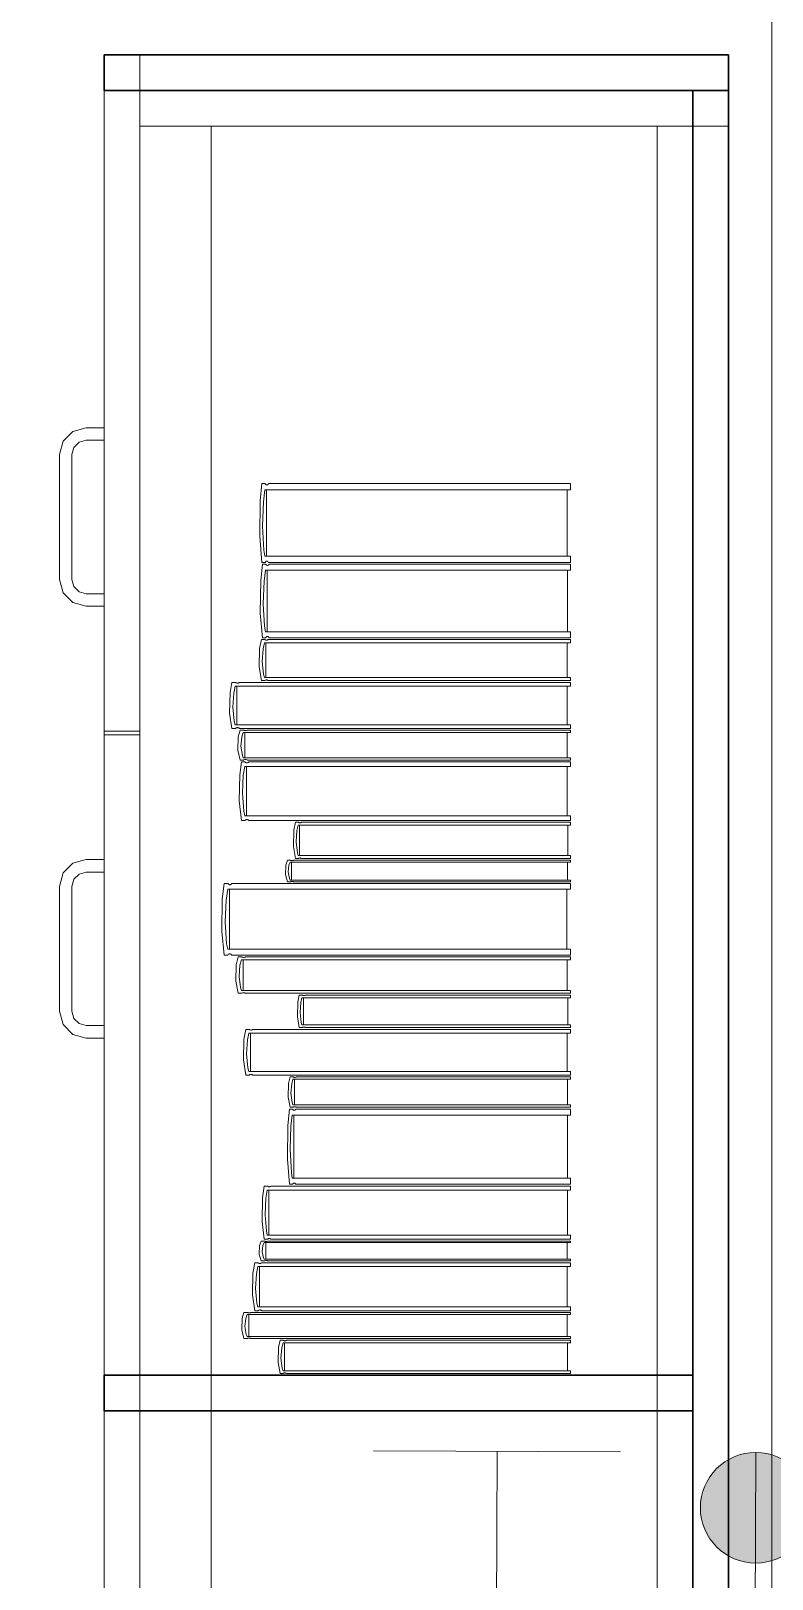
# Model space of a CAD drawing. Header units: inches. Extents: x -19 to 5698, y -728 to 92.
# Drawn here: x 211.705 to 212.12, y 8.938 to 9.805 of the extents above; entities that cross this region are included whole.
import ezdxf

# ---------------------------------------------------------------- set-up
doc = ezdxf.new("R2010")
doc.units = ezdxf.units.IN
doc.header["$MEASUREMENT"] = 0
doc.set_wipeout_variables(frame=1)
for name, pattern in [('HIDDEN', [0.375, 0.25, -0.125]), ('RAYITAS', [0.375, 0.25, -0.125]), ('Wipeout_Contour', [1, 0, -1])]:
    doc.linetypes.add(name, pattern=pattern)
for name, color, linetype, lineweight in [('00 conduct tomacorr', 120, 'HIDDEN', 30), ('T-TECHO-E', 150, 'Continuous', 20), ('TOMACORRIENTE', 22, 'RAYITAS', 9)]:
    doc.layers.add(name, color=color, linetype=linetype, lineweight=lineweight)
doc.layers.add('02 _ ARQ _ ZON _ Espacio.3D', color=7, linetype='Continuous')
doc.layers.add('Interior - Mobiliario', color=7, linetype='Continuous')

# ---------------------------------------------------------------- blocks, each defined once
blk = doc.blocks.new('a')
at = {"layer": 'TOMACORRIENTE', "ltscale": 0.05}
h = blk.add_hatch(color=4, dxfattribs=at)
edge = h.paths.add_edge_path()
edge.add_arc((0, 0.0752), 0.02106, 0, 360)
at = {"layer": 'TOMACORRIENTE', "color": 4}
for p, q in [((-0.14553, 0.09625), (-0.0515, 0.09625)), ((-0.09851, 0.09625), (-0.09851, -0.09657)), ((0, 0.09625), (0, -0.09625)), ((0.06232, -0.09625), (0.06232, 0.09625))]:
    blk.add_line(p, q, dxfattribs=at)
blk.add_circle((0, 0.0752), 0.02106, dxfattribs=at)
blk = doc.blocks.new('CABLE 3FACE')
at = {"layer": 'T-TECHO-E', "rotation": 59.94170052614085}
blk.add_blockref('a', (0, 0), dxfattribs=at)

msp = doc.modelspace()

# ---------------------------------------------------------------- linework, layer by layer
at = {"layer": '02 _ ARQ _ ZON _ Espacio.3D', "color": 254, "linetype": 'Continuous', "lineweight": 0, "flags": 128}
msp.add_lwpolyline([(208.57002, 16.1), (208.07002, 16.1), (208.07005, 17.35), (205.07003, 17.35), (205.07003, 6.44999), (207.52276, 6.45028), (207.52276, 7.7), (207.75276, 7.7), (208.07002, 7.7), (208.07002, 8.1), (208.57002, 8.1), (208.57002, 7.2), (207.66614, 7.2), (207.66614, 6.45), (212.11981, 6.45001), (212.11981, 7.7005), (212.11981, 17.34979), (208.97001, 17.34979), (208.97001, 16.90009), (208.57002, 16.9)], close=True, dxfattribs=at)
at = {"layer": 'Interior - Mobiliario', "color": 175, "linetype": 'Continuous', "lineweight": 13}
for p, q in [((212.07559, 9.77192), (211.76559, 9.77192)), ((211.76559, 9.77192), (211.76559, 8.31192)), ((212.07559, 8.31192), (212.07559, 9.77192)), ((211.80559, 9.75192), (211.76559, 9.75192)), ((212.05559, 9.75192), (211.80559, 9.75192)), ((211.7226, 9.57542), (211.72809, 9.58091)), ((211.72809, 9.58091), (211.73559, 9.58292)), ((211.73559, 9.58292), (211.74559, 9.58292)), ((211.74559, 9.58292), (211.74559, 9.57592)), ((211.72059, 9.56792), (211.7226, 9.57542)), ((211.72866, 9.57192), (211.72759, 9.56792)), ((211.73159, 9.57485), (211.72866, 9.57192)), ((211.73559, 9.57592), (211.73159, 9.57485)), ((211.74559, 9.57592), (211.73559, 9.57592)), ((211.72059, 9.49792), (211.72059, 9.56792)), ((211.72759, 9.56792), (211.72759, 9.49792)), ((211.83397, 9.55164), (211.83302, 9.54195)), ((211.83585, 9.55164), (211.83397, 9.55164)), ((211.8349, 9.54149), (211.8357, 9.54811)), ((211.8357, 9.54811), (212.00693, 9.54811)), ((211.83594, 9.55147), (211.83585, 9.55164)), ((211.83616, 9.5512), (211.83594, 9.55147)), ((211.8364, 9.55102), (211.83616, 9.5512)), ((211.83665, 9.55092), (211.8364, 9.55102)), ((211.83656, 9.54811), (211.83656, 9.51099)), ((211.8369, 9.55091), (211.83665, 9.55092)), ((211.83716, 9.55099), (211.8369, 9.55091)), ((211.8374, 9.55115), (211.83716, 9.55099)), ((211.83762, 9.55141), (211.8374, 9.55115)), ((211.83776, 9.55164), (211.83762, 9.55141)), ((212.00693, 9.55164), (211.83776, 9.55164)), ((212.0052, 9.51099), (212.0052, 9.54811)), ((212.00693, 9.54811), (212.00693, 9.55164)), ((211.83302, 9.54195), (211.83281, 9.52219)), ((211.83446, 9.52789), (211.8349, 9.54149)), ((211.83518, 9.51435), (211.83446, 9.52789)), ((211.83281, 9.52219), (211.83397, 9.50746)), ((211.8357, 9.51099), (211.83518, 9.51435)), ((212.00693, 9.51099), (211.8357, 9.51099)), ((212.00693, 9.50746), (212.00693, 9.51099)), ((211.83431, 9.50646), (211.83337, 9.49743)), ((211.83397, 9.50746), (211.83585, 9.50746)), ((211.83619, 9.50646), (211.83431, 9.50646)), ((211.83525, 9.497), (211.83604, 9.50317)), ((211.83585, 9.50746), (211.83599, 9.5077)), ((211.83599, 9.5077), (211.83621, 9.50795)), ((211.83604, 9.50317), (212.00693, 9.50317)), ((211.83629, 9.5063), (211.83619, 9.50646)), ((211.83621, 9.50795), (211.83645, 9.50812)), ((211.8365, 9.50605), (211.83629, 9.5063)), ((211.83645, 9.50812), (211.83671, 9.5082)), ((211.83674, 9.50588), (211.8365, 9.50605)), ((211.83671, 9.5082), (211.83696, 9.50819)), ((211.83699, 9.50578), (211.83674, 9.50588)), ((211.8369, 9.50317), (211.8369, 9.46859)), ((211.83696, 9.50819), (211.83721, 9.50809)), ((211.83725, 9.50577), (211.83699, 9.50578)), ((211.83721, 9.50809), (211.83745, 9.5079)), ((211.8375, 9.50585), (211.83725, 9.50577)), ((211.83745, 9.5079), (211.83767, 9.50763)), ((211.83774, 9.506), (211.8375, 9.50585)), ((211.83767, 9.50763), (211.83776, 9.50746)), ((211.83796, 9.50624), (211.83774, 9.506)), ((211.83776, 9.50746), (212.00693, 9.50746)), ((211.8381, 9.50646), (211.83796, 9.50624)), ((212.00693, 9.50646), (211.8381, 9.50646)), ((212.00521, 9.46859), (212.00521, 9.50317)), ((212.00693, 9.50317), (212.00693, 9.50646)), ((211.7226, 9.49042), (211.72059, 9.49792)), ((211.72759, 9.49792), (211.72866, 9.49392)), ((211.72866, 9.49392), (211.73159, 9.49099)), ((211.83337, 9.49743), (211.83315, 9.47903)), ((211.83481, 9.48433), (211.83525, 9.497)), ((211.72809, 9.48493), (211.7226, 9.49042)), ((211.73559, 9.48292), (211.72809, 9.48493)), ((211.73159, 9.49099), (211.73559, 9.48992)), ((211.73559, 9.48992), (211.74559, 9.48992)), ((211.74559, 9.48992), (211.74559, 9.48292)), ((211.83553, 9.47172), (211.83481, 9.48433)), ((211.74559, 9.48292), (211.73559, 9.48292)), ((211.83315, 9.47903), (211.83431, 9.4653)), ((211.83604, 9.46859), (211.83553, 9.47172)), ((212.00693, 9.46859), (211.83604, 9.46859)), ((211.83633, 9.46552), (211.83656, 9.46576)), ((211.83656, 9.46576), (211.8368, 9.46591)), ((211.8368, 9.46591), (211.83705, 9.46599)), ((211.83705, 9.46599), (211.8373, 9.46598)), ((211.8373, 9.46598), (211.83755, 9.46589)), ((211.83755, 9.46589), (211.83779, 9.46571)), ((211.83779, 9.46571), (211.83801, 9.46546)), ((212.00693, 9.4653), (212.00693, 9.46859)), ((211.83278, 9.45924), (211.83256, 9.44891)), ((211.83373, 9.4643), (211.83278, 9.45924)), ((211.83561, 9.4643), (211.83373, 9.4643)), ((211.83422, 9.45189), (211.83466, 9.459)), ((211.83431, 9.4653), (211.83619, 9.4653)), ((211.83466, 9.459), (211.83546, 9.46245)), ((211.83546, 9.46245), (212.00693, 9.46245)), ((211.8357, 9.46421), (211.83561, 9.4643)), ((211.83592, 9.46407), (211.8357, 9.46421)), ((211.83616, 9.46397), (211.83592, 9.46407)), ((211.83641, 9.46392), (211.83616, 9.46397)), ((211.83619, 9.4653), (211.83633, 9.46552)), ((211.83632, 9.46245), (211.83632, 9.44306)), ((211.83667, 9.46392), (211.83641, 9.46392)), ((211.83692, 9.46396), (211.83667, 9.46392)), ((211.83716, 9.46405), (211.83692, 9.46396)), ((211.83738, 9.46418), (211.83716, 9.46405)), ((211.83753, 9.4643), (211.83738, 9.46418)), ((212.00693, 9.4643), (211.83753, 9.4643)), ((211.83801, 9.46546), (211.8381, 9.4653)), ((211.8381, 9.4653), (212.00693, 9.4653)), ((212.0052, 9.44306), (212.0052, 9.46245)), ((212.00693, 9.46245), (212.00693, 9.4643)), ((211.83256, 9.44891), (211.83373, 9.44121)), ((211.83494, 9.44481), (211.83422, 9.45189)), ((211.81723, 9.44021), (211.8162, 9.43456)), ((211.81929, 9.44021), (211.81723, 9.44021)), ((211.8194, 9.44011), (211.81929, 9.44021)), ((211.81964, 9.43995), (211.8194, 9.44011)), ((211.8199, 9.43984), (211.81964, 9.43995)), ((211.82018, 9.43978), (211.8199, 9.43984)), ((211.82045, 9.43978), (211.82018, 9.43978)), ((211.82073, 9.43983), (211.82045, 9.43978)), ((211.821, 9.43992), (211.82073, 9.43983)), ((211.82124, 9.44007), (211.821, 9.43992)), ((211.8214, 9.44021), (211.82124, 9.44007)), ((212.00693, 9.44021), (211.8214, 9.44021)), ((211.83373, 9.44121), (211.83561, 9.44121)), ((211.83546, 9.44306), (211.83494, 9.44481)), ((212.00693, 9.44306), (211.83546, 9.44306)), ((211.83561, 9.44121), (211.83575, 9.44133)), ((211.83575, 9.44133), (211.83597, 9.44146)), ((211.83597, 9.44146), (211.83622, 9.44155)), ((211.83622, 9.44155), (211.83647, 9.4416)), ((211.83647, 9.4416), (211.83672, 9.44159)), ((211.83672, 9.44159), (211.83697, 9.44154)), ((211.83697, 9.44154), (211.83721, 9.44144)), ((211.83721, 9.44144), (211.83743, 9.4413)), ((211.83743, 9.4413), (211.83753, 9.44121)), ((211.83753, 9.44121), (212.00693, 9.44121)), ((212.00693, 9.44121), (212.00693, 9.44306)), ((212.00693, 9.43815), (212.00693, 9.44021)), ((211.8162, 9.43456), (211.81596, 9.42305)), ((211.81778, 9.42637), (211.81826, 9.43429)), ((211.81826, 9.43429), (211.81913, 9.43815)), ((211.81913, 9.43815), (212.00693, 9.43815)), ((211.82008, 9.43815), (211.82008, 9.41653)), ((212.00503, 9.41653), (212.00503, 9.43815)), ((211.81596, 9.42305), (211.81723, 9.41447)), ((211.81857, 9.41848), (211.81778, 9.42637)), ((211.81723, 9.41447), (211.81929, 9.41447)), ((211.81913, 9.41653), (211.81857, 9.41848)), ((212.00693, 9.41653), (211.81913, 9.41653)), ((211.81929, 9.41447), (211.81945, 9.41461)), ((211.81945, 9.41461), (211.8197, 9.41475)), ((211.8197, 9.41475), (211.81996, 9.41485)), ((211.81996, 9.41485), (211.82024, 9.4149)), ((211.82024, 9.4149), (211.82052, 9.41489)), ((211.82052, 9.41489), (211.82079, 9.41483)), ((211.82079, 9.41483), (211.82105, 9.41472)), ((211.82105, 9.41472), (211.82129, 9.41457)), ((211.82129, 9.41457), (211.8214, 9.41447)), ((211.8214, 9.41447), (212.00693, 9.41447)), ((212.00693, 9.41447), (212.00693, 9.41653)), ((211.74559, 9.41292), (211.76559, 9.41292)), ((211.74559, 9.41092), (211.76559, 9.41092)), ((211.82076, 9.40979), (211.82053, 9.40229)), ((211.82178, 9.41347), (211.82076, 9.40979)), ((211.82379, 9.41347), (211.82178, 9.41347)), ((211.82231, 9.40446), (211.82278, 9.40962)), ((211.82278, 9.40962), (211.82363, 9.41213)), ((211.82363, 9.41213), (212.00693, 9.41213)), ((211.82389, 9.4134), (211.82379, 9.41347)), ((211.82413, 9.4133), (211.82389, 9.4134)), ((211.82438, 9.41323), (211.82413, 9.4133)), ((211.82465, 9.41319), (211.82438, 9.41323)), ((211.82455, 9.41213), (211.82455, 9.39804)), ((211.82492, 9.41319), (211.82465, 9.41319)), ((211.82519, 9.41322), (211.82492, 9.41319)), ((211.82545, 9.41328), (211.82519, 9.41322)), ((211.82569, 9.41338), (211.82545, 9.41328)), ((211.82584, 9.41347), (211.82569, 9.41338)), ((212.00693, 9.41347), (211.82584, 9.41347)), ((212.00508, 9.39804), (212.00508, 9.41213)), ((212.00693, 9.41213), (212.00693, 9.41347)), ((211.82053, 9.40229), (211.82178, 9.3967)), ((211.82178, 9.3967), (211.82379, 9.3967)), ((211.82308, 9.39932), (211.82231, 9.40446)), ((211.82363, 9.39804), (211.82308, 9.39932)), ((212.00693, 9.39804), (211.82363, 9.39804)), ((211.82379, 9.3967), (211.82394, 9.39679)), ((211.82394, 9.39679), (211.82418, 9.39689)), ((211.82418, 9.39689), (211.82444, 9.39695)), ((211.82444, 9.39695), (211.82471, 9.39698)), ((211.82471, 9.39698), (211.82498, 9.39698)), ((211.82498, 9.39698), (211.82525, 9.39694)), ((211.82525, 9.39694), (211.8255, 9.39687)), ((211.8255, 9.39687), (211.82574, 9.39677)), ((211.82574, 9.39677), (211.82584, 9.3967)), ((211.82584, 9.3967), (212.00693, 9.3967)), ((212.00693, 9.3967), (212.00693, 9.39804)), ((211.82158, 9.38851), (211.82135, 9.37384)), ((211.82259, 9.3957), (211.82158, 9.38851)), ((211.82459, 9.3957), (211.82259, 9.3957)), ((211.82312, 9.37807), (211.82359, 9.38817)), ((211.82359, 9.38817), (211.82443, 9.39308)), ((211.82443, 9.39308), (212.00693, 9.39308)), ((211.8247, 9.39558), (211.82459, 9.3957)), ((211.82493, 9.39538), (211.8247, 9.39558)), ((211.82518, 9.39524), (211.82493, 9.39538)), ((211.82545, 9.39516), (211.82518, 9.39524)), ((211.82536, 9.39308), (211.82536, 9.36553)), ((211.82572, 9.39515), (211.82545, 9.39516)), ((211.82599, 9.39521), (211.82572, 9.39515)), ((211.82625, 9.39534), (211.82599, 9.39521)), ((211.82649, 9.39553), (211.82625, 9.39534)), ((211.82664, 9.3957), (211.82649, 9.39553)), ((212.00693, 9.3957), (211.82664, 9.3957)), ((212.00509, 9.36553), (212.00509, 9.39308)), ((212.00693, 9.39308), (212.00693, 9.3957)), ((211.82135, 9.37384), (211.82259, 9.3629)), ((211.82389, 9.36802), (211.82312, 9.37807)), ((211.82259, 9.3629), (211.82459, 9.3629)), ((211.82443, 9.36553), (211.82389, 9.36802)), ((212.00693, 9.36553), (211.82443, 9.36553)), ((211.82459, 9.3629), (211.82475, 9.36308)), ((211.82475, 9.36308), (211.82498, 9.36327)), ((211.82498, 9.36327), (211.82524, 9.36339)), ((211.82524, 9.36339), (211.82551, 9.36345)), ((211.82551, 9.36345), (211.82578, 9.36344)), ((211.82578, 9.36344), (211.82605, 9.36337)), ((211.82605, 9.36337), (211.8263, 9.36323)), ((211.8263, 9.36323), (211.82653, 9.36303)), ((211.82653, 9.36303), (211.82664, 9.3629)), ((211.82664, 9.3629), (212.00693, 9.3629)), ((211.85282, 9.3619), (211.85197, 9.35743)), ((211.85449, 9.3619), (211.85282, 9.3619)), ((211.85458, 9.36182), (211.85449, 9.3619)), ((211.85477, 9.3617), (211.85458, 9.36182)), ((211.85499, 9.36161), (211.85477, 9.3617)), ((211.85521, 9.36157), (211.85499, 9.36161)), ((211.85544, 9.36156), (211.85521, 9.36157)), ((211.85566, 9.3616), (211.85544, 9.36156)), ((211.85587, 9.36168), (211.85566, 9.3616)), ((211.85607, 9.36179), (211.85587, 9.36168)), ((211.8562, 9.3619), (211.85607, 9.36179)), ((212.00693, 9.3619), (211.8562, 9.3619)), ((212.00693, 9.3629), (212.00693, 9.36553)), ((212.00693, 9.36027), (212.00693, 9.3619)), ((211.85197, 9.35743), (211.85178, 9.34832)), ((211.85326, 9.35095), (211.85365, 9.35722)), ((211.85365, 9.35722), (211.85436, 9.36027)), ((211.85436, 9.36027), (212.00693, 9.36027)), ((211.85513, 9.36027), (211.85513, 9.34316)), ((212.00539, 9.34316), (212.00539, 9.36027)), ((211.85178, 9.34832), (211.85282, 9.34153)), ((211.8539, 9.3447), (211.85326, 9.35095)), ((211.85436, 9.34316), (211.8539, 9.3447)), ((211.72809, 9.33891), (211.7226, 9.33342)), ((211.73559, 9.34092), (211.72809, 9.33891)), ((211.74559, 9.34092), (211.73559, 9.34092)), ((211.74559, 9.33392), (211.74559, 9.34092)), ((211.84744, 9.33788), (211.84724, 9.3325)), ((211.84831, 9.34053), (211.84744, 9.33788)), ((211.85003, 9.34053), (211.84831, 9.34053)), ((211.84876, 9.33405), (211.84916, 9.33776)), ((211.84916, 9.33776), (211.84989, 9.33956)), ((211.84989, 9.33956), (212.00693, 9.33956)), ((211.85012, 9.34048), (211.85003, 9.34053)), ((211.85032, 9.34041), (211.85012, 9.34048)), ((211.85054, 9.34035), (211.85032, 9.34041)), ((211.85077, 9.34033), (211.85054, 9.34035)), ((211.85068, 9.33956), (211.85068, 9.32945)), ((211.851, 9.34032), (211.85077, 9.34033)), ((211.85123, 9.34035), (211.851, 9.34032)), ((211.85145, 9.34039), (211.85123, 9.34035)), ((211.85166, 9.34046), (211.85145, 9.34039)), ((211.85179, 9.34053), (211.85166, 9.34046)), ((212.00693, 9.34053), (211.85179, 9.34053)), ((211.85282, 9.34153), (211.85449, 9.34153)), ((212.00693, 9.34316), (211.85436, 9.34316)), ((211.85449, 9.34153), (211.85462, 9.34163)), ((211.85462, 9.34163), (211.85482, 9.34175)), ((211.85482, 9.34175), (211.85503, 9.34183)), ((211.85503, 9.34183), (211.85526, 9.34187)), ((211.85526, 9.34187), (211.85549, 9.34186)), ((211.85549, 9.34186), (211.85571, 9.34181)), ((211.85571, 9.34181), (211.85592, 9.34173)), ((211.85592, 9.34173), (211.85611, 9.3416)), ((211.85611, 9.3416), (211.8562, 9.34153)), ((211.8562, 9.34153), (212.00693, 9.34153)), ((212.00535, 9.32945), (212.00535, 9.33956)), ((212.00693, 9.34153), (212.00693, 9.34316)), ((212.00693, 9.33956), (212.00693, 9.34053)), ((211.7226, 9.33342), (211.72059, 9.32592)), ((211.72759, 9.32592), (211.72866, 9.32992)), ((211.72866, 9.32992), (211.73159, 9.33285)), ((211.73159, 9.33285), (211.73559, 9.33392)), ((211.73559, 9.33392), (211.74559, 9.33392)), ((211.81292, 9.32749), (211.81186, 9.3187)), ((211.81503, 9.32749), (211.81292, 9.32749)), ((211.81514, 9.32733), (211.81503, 9.32749)), ((211.81538, 9.32709), (211.81514, 9.32733)), ((211.81565, 9.32692), (211.81538, 9.32709)), ((211.81593, 9.32683), (211.81565, 9.32692)), ((211.8165, 9.32689), (211.81622, 9.32682)), ((211.81677, 9.32704), (211.8165, 9.32689)), ((211.81702, 9.32727), (211.81677, 9.32704)), ((211.81718, 9.32749), (211.81702, 9.32727)), ((212.00693, 9.32749), (211.81718, 9.32749)), ((211.84724, 9.3325), (211.84831, 9.32849)), ((211.84831, 9.32849), (211.85003, 9.32849)), ((211.84942, 9.33036), (211.84876, 9.33405)), ((211.84989, 9.32945), (211.84942, 9.33036)), ((212.00693, 9.32945), (211.84989, 9.32945)), ((211.85003, 9.32849), (211.85016, 9.32855)), ((211.85016, 9.32855), (211.85037, 9.32862)), ((211.85037, 9.32862), (211.85059, 9.32867)), ((211.85059, 9.32867), (211.85082, 9.32869)), ((211.85082, 9.32869), (211.85105, 9.32868)), ((211.85105, 9.32868), (211.85128, 9.32866)), ((211.85128, 9.32866), (211.8515, 9.32861)), ((211.8515, 9.32861), (211.8517, 9.32853)), ((211.8517, 9.32853), (211.85179, 9.32849)), ((211.85179, 9.32849), (212.00693, 9.32849)), ((212.00693, 9.32849), (212.00693, 9.32945)), ((212.00693, 9.32428), (212.00693, 9.32749)), ((211.72059, 9.32592), (211.72059, 9.25592)), ((211.72759, 9.25592), (211.72759, 9.32592)), ((211.81186, 9.3187), (211.81162, 9.30079)), ((211.81348, 9.30596), (211.81397, 9.31828)), ((211.81397, 9.31828), (211.81486, 9.32428)), ((211.81486, 9.32428), (212.00693, 9.32428)), ((211.81583, 9.32428), (211.81583, 9.29064)), ((211.81622, 9.32682), (211.81593, 9.32683)), ((212.00499, 9.29064), (212.00499, 9.32428)), ((211.81429, 9.29367), (211.81348, 9.30596)), ((211.81162, 9.30079), (211.81292, 9.28743)), ((211.81486, 9.29064), (211.81429, 9.29367)), ((211.81292, 9.28743), (211.81503, 9.28743)), ((212.00693, 9.29064), (211.81486, 9.29064)), ((211.81503, 9.28743), (211.81519, 9.28765)), ((211.81519, 9.28765), (211.81544, 9.28788)), ((211.81544, 9.28788), (211.81571, 9.28803)), ((211.81571, 9.28803), (211.81599, 9.2881)), ((211.81599, 9.2881), (211.81628, 9.28809)), ((211.81628, 9.28809), (211.81656, 9.288)), ((211.81656, 9.288), (211.81683, 9.28783)), ((211.81683, 9.28783), (211.81707, 9.28759)), ((211.81707, 9.28759), (211.81718, 9.28743)), ((211.81718, 9.28743), (212.00693, 9.28743)), ((211.82069, 9.28643), (211.81967, 9.28195)), ((211.82272, 9.28643), (211.82069, 9.28643)), ((211.8217, 9.28173), (211.82255, 9.2848)), ((211.82255, 9.2848), (212.00693, 9.2848)), ((211.82282, 9.28635), (211.82272, 9.28643)), ((211.82306, 9.28623), (211.82282, 9.28635)), ((211.82331, 9.28614), (211.82306, 9.28623)), ((211.82358, 9.2861), (211.82331, 9.28614)), ((211.82349, 9.2848), (211.82349, 9.26762)), ((211.82385, 9.28609), (211.82358, 9.2861)), ((211.82413, 9.28613), (211.82385, 9.28609)), ((211.82439, 9.28621), (211.82413, 9.28613)), ((211.82463, 9.28632), (211.82439, 9.28621)), ((211.82478, 9.28643), (211.82463, 9.28632)), ((212.00693, 9.28643), (211.82478, 9.28643)), ((212.00507, 9.26762), (212.00507, 9.2848)), ((212.00693, 9.28743), (212.00693, 9.29064)), ((212.00693, 9.2848), (212.00693, 9.28643)), ((211.81967, 9.28195), (211.81944, 9.2728)), ((211.82122, 9.27544), (211.8217, 9.28173)), ((211.822, 9.26917), (211.82122, 9.27544)), ((211.81944, 9.2728), (211.82069, 9.26598)), ((211.82255, 9.26762), (211.822, 9.26917)), ((212.00693, 9.26762), (211.82255, 9.26762)), ((211.82287, 9.26609), (211.82311, 9.26621)), ((211.82311, 9.26621), (211.82337, 9.26629)), ((211.82337, 9.26629), (211.82364, 9.26633)), ((211.82364, 9.26633), (211.82392, 9.26632)), ((211.82392, 9.26632), (211.82418, 9.26627)), ((211.82418, 9.26627), (211.82444, 9.26619)), ((211.82444, 9.26619), (211.82468, 9.26606)), ((212.00693, 9.26598), (212.00693, 9.26762)), ((211.82069, 9.26598), (211.82272, 9.26598)), ((211.82272, 9.26598), (211.82287, 9.26609)), ((211.82468, 9.26606), (211.82478, 9.26598)), ((211.82478, 9.26598), (212.00693, 9.26598)), ((211.85415, 9.26099), (211.85396, 9.25286)), ((211.85498, 9.26498), (211.85415, 9.26099)), ((211.85663, 9.26498), (211.85498, 9.26498)), ((211.85541, 9.2552), (211.8558, 9.2608)), ((211.8558, 9.2608), (211.8565, 9.26353)), ((211.8565, 9.26353), (212.00693, 9.26353)), ((211.85672, 9.26491), (211.85663, 9.26498)), ((211.85691, 9.2648), (211.85672, 9.26491)), ((211.85712, 9.26473), (211.85691, 9.2648)), ((211.85734, 9.26468), (211.85712, 9.26473)), ((211.85726, 9.26353), (211.85726, 9.24825)), ((211.85756, 9.26468), (211.85734, 9.26468)), ((211.85778, 9.26471), (211.85756, 9.26468)), ((211.85799, 9.26478), (211.85778, 9.26471)), ((211.85819, 9.26489), (211.85799, 9.26478)), ((211.85831, 9.26498), (211.85819, 9.26489)), ((212.00693, 9.26498), (211.85831, 9.26498)), ((212.00541, 9.24825), (212.00541, 9.26353)), ((212.00693, 9.26353), (212.00693, 9.26498)), ((211.72059, 9.25592), (211.7226, 9.24842)), ((211.72866, 9.25192), (211.72759, 9.25592)), ((211.73159, 9.24899), (211.72866, 9.25192)), ((211.73559, 9.24792), (211.73159, 9.24899)), ((211.85396, 9.25286), (211.85498, 9.24679)), ((211.85605, 9.24963), (211.85541, 9.2552)), ((211.8565, 9.24825), (211.85605, 9.24963)), ((211.7226, 9.24842), (211.72809, 9.24293)), ((211.72809, 9.24293), (211.73559, 9.24092)), ((211.74559, 9.24792), (211.73559, 9.24792)), ((211.73559, 9.24092), (211.74559, 9.24092)), ((211.74559, 9.24092), (211.74559, 9.24792)), ((211.82395, 9.24016), (211.82372, 9.22869)), ((211.82494, 9.24579), (211.82395, 9.24016)), ((211.82692, 9.24579), (211.82494, 9.24579)), ((211.82593, 9.2399), (211.82676, 9.24374)), ((211.82676, 9.24374), (212.00693, 9.24374)), ((211.82702, 9.24569), (211.82692, 9.24579)), ((211.82725, 9.24553), (211.82702, 9.24569)), ((211.8275, 9.24543), (211.82725, 9.24553)), ((211.82777, 9.24537), (211.8275, 9.24543)), ((211.82767, 9.24374), (211.82767, 9.22219)), ((211.82804, 9.24536), (211.82777, 9.24537)), ((211.8283, 9.24541), (211.82804, 9.24536)), ((211.82855, 9.24551), (211.8283, 9.24541)), ((211.82879, 9.24565), (211.82855, 9.24551)), ((211.82894, 9.24579), (211.82879, 9.24565)), ((212.00693, 9.24579), (211.82894, 9.24579)), ((211.85498, 9.24679), (211.85663, 9.24679)), ((212.00693, 9.24825), (211.8565, 9.24825)), ((211.85663, 9.24679), (211.85676, 9.24689)), ((211.85676, 9.24689), (211.85695, 9.24699)), ((211.85695, 9.24699), (211.85716, 9.24706)), ((211.85716, 9.24706), (211.85739, 9.24709)), ((211.85739, 9.24709), (211.85761, 9.24709)), ((211.85761, 9.24709), (211.85783, 9.24705)), ((211.85783, 9.24705), (211.85804, 9.24697)), ((211.85804, 9.24697), (211.85823, 9.24686)), ((211.85823, 9.24686), (211.85831, 9.24679)), ((211.85831, 9.24679), (212.00693, 9.24679)), ((212.00511, 9.22219), (212.00511, 9.24374)), ((212.00693, 9.24679), (212.00693, 9.24825)), ((212.00693, 9.24374), (212.00693, 9.24579)), ((211.82547, 9.232), (211.82593, 9.2399)), ((211.82623, 9.22413), (211.82547, 9.232)), ((211.82372, 9.22869), (211.82494, 9.22014)), ((211.82676, 9.22219), (211.82623, 9.22413)), ((211.82494, 9.22014), (211.82692, 9.22014)), ((212.00693, 9.22219), (211.82676, 9.22219)), ((211.82692, 9.22014), (211.82707, 9.22027)), ((211.82707, 9.22027), (211.82731, 9.22042)), ((211.82731, 9.22042), (211.82756, 9.22052)), ((211.82756, 9.22052), (211.82783, 9.22057)), ((211.82783, 9.22057), (211.8281, 9.22056)), ((211.8281, 9.22056), (211.82836, 9.2205)), ((211.82836, 9.2205), (211.82861, 9.22039)), ((211.82861, 9.22039), (211.82884, 9.22024)), ((211.82884, 9.22024), (211.82894, 9.22014)), ((211.82894, 9.22014), (212.00693, 9.22014)), ((211.84902, 9.21541), (211.84882, 9.20782)), ((211.84988, 9.21914), (211.84902, 9.21541)), ((211.85159, 9.21914), (211.84988, 9.21914)), ((211.85033, 9.21001), (211.85073, 9.21523)), ((211.85073, 9.21523), (211.85145, 9.21778)), ((211.85145, 9.21778), (212.00693, 9.21778)), ((211.85167, 9.21907), (211.85159, 9.21914)), ((211.85187, 9.21897), (211.85167, 9.21907)), ((211.85209, 9.2189), (211.85187, 9.21897)), ((211.85231, 9.21886), (211.85209, 9.2189)), ((211.85223, 9.21778), (211.85223, 9.20351)), ((211.85255, 9.21885), (211.85231, 9.21886)), ((211.85277, 9.21888), (211.85255, 9.21885)), ((211.85299, 9.21895), (211.85277, 9.21888)), ((211.8532, 9.21905), (211.85299, 9.21895)), ((211.85333, 9.21914), (211.8532, 9.21905)), ((212.00693, 9.21914), (211.85333, 9.21914)), ((212.00536, 9.20351), (212.00536, 9.21778)), ((212.00693, 9.22014), (212.00693, 9.22219)), ((212.00693, 9.21778), (212.00693, 9.21914)), ((211.84882, 9.20782), (211.84988, 9.20215)), ((211.85098, 9.2048), (211.85033, 9.21001)), ((211.84949, 9.20115), (211.84863, 9.1919)), ((211.8512, 9.20115), (211.84949, 9.20115)), ((211.84988, 9.20215), (211.85159, 9.20215)), ((211.85034, 9.19146), (211.85107, 9.19778)), ((211.85145, 9.20351), (211.85098, 9.2048)), ((211.85107, 9.19778), (212.00693, 9.19778)), ((211.85129, 9.20099), (211.8512, 9.20115)), ((211.85149, 9.20073), (211.85129, 9.20099)), ((212.00693, 9.20351), (211.85145, 9.20351)), ((211.85171, 9.20056), (211.85149, 9.20073)), ((211.85159, 9.20215), (211.85172, 9.20225)), ((211.85193, 9.20046), (211.85171, 9.20056)), ((211.85172, 9.20225), (211.85192, 9.20234)), ((211.85185, 9.19778), (211.85185, 9.16234)), ((211.85192, 9.20234), (211.85214, 9.20241)), ((211.85217, 9.20045), (211.85193, 9.20046)), ((211.85214, 9.20241), (211.85237, 9.20244)), ((211.8524, 9.20053), (211.85217, 9.20045)), ((211.85237, 9.20244), (211.8526, 9.20243)), ((211.85262, 9.20069), (211.8524, 9.20053)), ((211.8526, 9.20243), (211.85282, 9.2024)), ((211.85282, 9.20093), (211.85262, 9.20069)), ((211.85282, 9.2024), (211.85304, 9.20232)), ((211.85295, 9.20115), (211.85282, 9.20093)), ((212.00693, 9.20115), (211.85295, 9.20115)), ((211.85304, 9.20232), (211.85324, 9.20222)), ((211.85324, 9.20222), (211.85333, 9.20215)), ((211.85333, 9.20215), (212.00693, 9.20215)), ((212.00536, 9.16234), (212.00536, 9.19778)), ((212.00693, 9.20215), (212.00693, 9.20351)), ((212.00693, 9.19778), (212.00693, 9.20115)), ((211.84863, 9.1919), (211.84844, 9.17303)), ((211.84994, 9.17847), (211.85034, 9.19146)), ((211.84844, 9.17303), (211.84949, 9.15896)), ((211.8506, 9.16554), (211.84994, 9.17847)), ((211.85107, 9.16234), (211.8506, 9.16554)), ((212.00693, 9.16234), (211.85107, 9.16234)), ((212.00693, 9.15896), (212.00693, 9.16234)), ((211.83533, 9.15796), (211.8344, 9.15142)), ((211.8372, 9.15796), (211.83533, 9.15796)), ((211.83626, 9.15111), (211.83705, 9.15557)), ((211.83705, 9.15557), (212.00693, 9.15557)), ((211.83729, 9.15785), (211.8372, 9.15796)), ((211.83751, 9.15766), (211.83729, 9.15785)), ((211.83775, 9.15754), (211.83751, 9.15766)), ((211.838, 9.15747), (211.83775, 9.15754)), ((211.83791, 9.15557), (211.83791, 9.13051)), ((211.83825, 9.15746), (211.838, 9.15747)), ((211.8385, 9.15752), (211.83825, 9.15746)), ((211.83874, 9.15763), (211.8385, 9.15752)), ((211.83896, 9.1578), (211.83874, 9.15763)), ((211.8391, 9.15796), (211.83896, 9.1578)), ((212.00693, 9.15796), (211.8391, 9.15796)), ((211.84949, 9.15896), (211.8512, 9.15896)), ((211.8512, 9.15896), (211.85133, 9.15919)), ((211.85133, 9.15919), (211.85154, 9.15943)), ((211.85154, 9.15943), (211.85176, 9.15959)), ((211.85176, 9.15959), (211.85199, 9.15967)), ((211.85199, 9.15967), (211.85222, 9.15966)), ((211.85222, 9.15966), (211.85245, 9.15956)), ((211.85245, 9.15956), (211.85266, 9.15938)), ((211.85266, 9.15938), (211.85286, 9.15913)), ((211.85286, 9.15913), (211.85295, 9.15896)), ((211.85295, 9.15896), (212.00693, 9.15896)), ((212.00522, 9.13051), (212.00522, 9.15557)), ((212.00693, 9.15557), (212.00693, 9.15796)), ((211.8344, 9.15142), (211.83418, 9.13808)), ((211.83582, 9.14192), (211.83626, 9.15111)), ((211.83418, 9.13808), (211.83533, 9.12813)), ((211.83654, 9.13278), (211.83582, 9.14192)), ((211.83533, 9.12813), (211.8372, 9.12813)), ((211.83705, 9.13051), (211.83654, 9.13278)), ((212.00693, 9.13051), (211.83705, 9.13051)), ((211.8372, 9.12813), (211.83734, 9.12829)), ((211.83734, 9.12829), (211.83756, 9.12846)), ((211.83756, 9.12846), (211.8378, 9.12857)), ((211.8378, 9.12857), (211.83805, 9.12863)), ((211.83805, 9.12863), (211.8383, 9.12862)), ((211.8383, 9.12862), (211.83855, 9.12855)), ((211.83855, 9.12855), (211.83879, 9.12842)), ((211.83879, 9.12842), (211.839, 9.12824)), ((211.839, 9.12824), (211.8391, 9.12813)), ((211.8391, 9.12813), (212.00693, 9.12813)), ((212.00693, 9.12813), (212.00693, 9.13051)), ((211.83271, 9.12469), (211.8325, 9.11972)), ((211.8325, 9.11972), (211.83366, 9.11601)), ((211.83366, 9.12713), (211.83271, 9.12469)), ((211.83554, 9.12713), (211.83366, 9.12713)), ((211.83416, 9.12115), (211.8346, 9.12457)), ((211.83488, 9.11774), (211.83416, 9.12115)), ((211.8346, 9.12457), (211.83539, 9.12624)), ((211.83539, 9.12624), (212.00693, 9.12624)), ((211.83564, 9.12708), (211.83554, 9.12713)), ((211.83586, 9.12702), (211.83564, 9.12708)), ((211.8361, 9.12697), (211.83586, 9.12702)), ((211.83635, 9.12694), (211.8361, 9.12697)), ((211.83626, 9.12624), (211.83626, 9.1169)), ((211.8366, 9.12694), (211.83635, 9.12694)), ((211.83686, 9.12696), (211.8366, 9.12694)), ((211.8371, 9.127), (211.83686, 9.12696)), ((211.83732, 9.12707), (211.8371, 9.127)), ((211.83746, 9.12713), (211.83732, 9.12707)), ((212.00693, 9.12713), (211.83746, 9.12713)), ((212.0052, 9.1169), (212.0052, 9.12624)), ((212.00693, 9.12624), (212.00693, 9.12713)), ((211.83001, 9.11501), (211.82904, 9.10911)), ((211.83194, 9.11501), (211.83001, 9.11501)), ((211.83097, 9.10883), (211.83178, 9.11286)), ((211.83178, 9.11286), (212.00693, 9.11286)), ((211.83203, 9.11491), (211.83194, 9.11501)), ((211.83226, 9.11474), (211.83203, 9.11491)), ((211.8325, 9.11463), (211.83226, 9.11474)), ((211.83276, 9.11457), (211.8325, 9.11463)), ((212.00516, 9.11286), (211.83267, 9.11286)), ((211.83267, 9.11286), (211.83267, 9.09024)), ((211.83302, 9.11456), (211.83276, 9.11457)), ((211.83327, 9.11461), (211.83302, 9.11456)), ((211.83352, 9.11471), (211.83327, 9.11461)), ((211.83375, 9.11487), (211.83352, 9.11471)), ((211.83366, 9.11601), (211.83554, 9.11601)), ((211.83389, 9.11501), (211.83375, 9.11487)), ((212.00693, 9.11501), (211.83389, 9.11501)), ((211.83539, 9.1169), (211.83488, 9.11774)), ((212.00693, 9.1169), (211.83539, 9.1169)), ((211.83554, 9.11601), (211.83569, 9.11607)), ((211.83569, 9.11607), (211.83591, 9.11614)), ((211.83591, 9.11614), (211.83615, 9.11618)), ((211.83615, 9.11618), (211.8364, 9.1162)), ((211.8364, 9.1162), (211.83666, 9.1162)), ((211.83666, 9.1162), (211.83691, 9.11617)), ((211.83691, 9.11617), (211.83715, 9.11612)), ((211.83715, 9.11612), (211.83737, 9.11606)), ((211.83737, 9.11606), (211.83746, 9.11601)), ((211.83746, 9.11601), (212.00693, 9.11601)), ((212.00516, 9.09024), (212.00516, 9.11286)), ((212.00693, 9.11601), (212.00693, 9.1169)), ((212.00693, 9.11286), (212.00693, 9.11501)), ((211.82904, 9.10911), (211.82882, 9.09706)), ((211.83052, 9.10054), (211.83097, 9.10883)), ((211.82882, 9.09706), (211.83001, 9.08808)), ((211.83126, 9.09228), (211.83052, 9.10054)), ((211.824, 9.08708), (211.823, 9.0839)), ((211.82599, 9.08708), (211.824, 9.08708)), ((211.82499, 9.08375), (211.82583, 9.08592)), ((211.82583, 9.08592), (212.00693, 9.08592)), ((211.82609, 9.08703), (211.82599, 9.08708)), ((211.82632, 9.08694), (211.82609, 9.08703)), ((211.82658, 9.08688), (211.82632, 9.08694)), ((211.82684, 9.08685), (211.82658, 9.08688)), ((211.82675, 9.08592), (211.82675, 9.07373)), ((211.82711, 9.08684), (211.82684, 9.08685)), ((211.82738, 9.08687), (211.82711, 9.08684)), ((211.82763, 9.08692), (211.82738, 9.08687)), ((211.82787, 9.08701), (211.82763, 9.08692)), ((211.82802, 9.08708), (211.82787, 9.08701)), ((212.00693, 9.08708), (211.82802, 9.08708)), ((211.83001, 9.08808), (211.83194, 9.08808)), ((211.83178, 9.09024), (211.83126, 9.09228)), ((212.00693, 9.09024), (211.83178, 9.09024)), ((211.83194, 9.08808), (211.83208, 9.08823)), ((211.83208, 9.08823), (211.83231, 9.08838)), ((211.83231, 9.08838), (211.83256, 9.08849)), ((211.83256, 9.08849), (211.83281, 9.08853)), ((211.83267, 9.09024), (212.00516, 9.09024)), ((211.83281, 9.08853), (211.83307, 9.08853)), ((211.83307, 9.08853), (211.83333, 9.08847)), ((211.83333, 9.08847), (211.83357, 9.08835)), ((211.83357, 9.08835), (211.8338, 9.08819)), ((211.8338, 9.08819), (211.83389, 9.08808)), ((211.83389, 9.08808), (212.00693, 9.08808)), ((212.0051, 9.07373), (212.0051, 9.08592)), ((212.00693, 9.08808), (212.00693, 9.09024)), ((212.00693, 9.08592), (212.00693, 9.08708)), ((211.823, 9.0839), (211.82277, 9.07741)), ((211.82277, 9.07741), (211.824, 9.07257)), ((211.82453, 9.07928), (211.82499, 9.08375)), ((211.82529, 9.07483), (211.82453, 9.07928)), ((211.824, 9.07257), (211.82599, 9.07257)), ((211.82583, 9.07373), (211.82529, 9.07483)), ((212.00693, 9.07373), (211.82583, 9.07373)), ((211.82599, 9.07257), (211.82614, 9.07264)), ((211.82614, 9.07264), (211.82638, 9.07273)), ((211.82638, 9.07273), (211.82663, 9.07278)), ((211.82663, 9.07278), (211.8269, 9.07281)), ((211.8269, 9.07281), (211.82717, 9.0728)), ((211.82717, 9.0728), (211.82743, 9.07277)), ((211.82743, 9.07277), (211.82768, 9.07271)), ((211.82768, 9.07271), (211.82791, 9.07262)), ((211.82791, 9.07262), (211.82802, 9.07257)), ((211.82802, 9.07257), (212.00693, 9.07257)), ((211.84336, 9.06748), (211.84316, 9.05914)), ((211.84425, 9.07157), (211.84336, 9.06748)), ((211.84602, 9.07157), (211.84425, 9.07157)), ((211.84472, 9.06154), (211.84513, 9.06728)), ((211.84513, 9.06728), (211.84588, 9.07007)), ((211.84588, 9.07007), (212.00693, 9.07007)), ((211.84611, 9.07149), (211.84602, 9.07157)), ((211.84632, 9.07138), (211.84611, 9.07149)), ((211.84654, 9.0713), (211.84632, 9.07138)), ((211.84677, 9.07126), (211.84654, 9.0713)), ((211.84701, 9.07125), (211.84677, 9.07126)), ((211.84725, 9.07129), (211.84701, 9.07125)), ((211.84748, 9.07136), (211.84725, 9.07129)), ((211.84769, 9.07147), (211.84748, 9.07136)), ((211.84782, 9.07157), (211.84769, 9.07147)), ((212.00693, 9.07157), (211.84782, 9.07157)), ((212.00693, 9.07257), (212.00693, 9.07373)), ((212.00693, 9.07007), (212.00693, 9.07157))]:
    msp.add_line(p, q, dxfattribs=at)

# ---------------------------------------------------------------- next in the draw order: wipeouts: each hides what was drawn before it
at = {"color": 254, "linetype": 'Wipeout_Contour', "lineweight": 0, "ltscale": 6540.214705}
msp.add_wipeout([(211.74559, 9.05192), (211.74559, 9.03192), (212.07559, 9.03192), (212.07559, 9.05192)], dxfattribs=at).dxf.layer = 'Interior - Mobiliario'

# ---------------------------------------------------------------- next in the draw order: linework, layer by layer
at = {"layer": 'Interior - Mobiliario', "color": 175, "linetype": 'Continuous', "lineweight": 13}
for p, q in [((211.76559, 9.75192), (211.76559, 8.33192)), ((211.80559, 8.33192), (211.80559, 9.75192)), ((212.05559, 9.75192), (212.05559, 8.33192)), ((211.74559, 9.05192), (211.74559, 9.41092)), ((211.76559, 9.05192), (211.76559, 9.41092)), ((211.84669, 9.07007), (211.84669, 9.05441)), ((212.0053, 9.05441), (212.0053, 9.07007)), ((211.84316, 9.05914), (211.84425, 9.05292)), ((211.8454, 9.05582), (211.84472, 9.06154)), ((212.07559, 9.05192), (211.74559, 9.05192)), ((211.74559, 9.05192), (211.74559, 9.03192)), ((211.74559, 9.05192), (211.74559, 9.03192)), ((211.74559, 9.05192), (211.76559, 9.05192)), ((211.84425, 9.05292), (211.84602, 9.05292)), ((211.84588, 9.05441), (211.8454, 9.05582)), ((212.00693, 9.05441), (211.84588, 9.05441)), ((211.84602, 9.05292), (211.84615, 9.05302)), ((211.84615, 9.05302), (211.84636, 9.05312)), ((211.84636, 9.05312), (211.84659, 9.0532)), ((211.84659, 9.0532), (211.84683, 9.05323)), ((211.84683, 9.05323), (211.84707, 9.05323)), ((211.84707, 9.05323), (211.8473, 9.05318)), ((211.8473, 9.05318), (211.84753, 9.0531)), ((211.84753, 9.0531), (211.84773, 9.05299)), ((211.84773, 9.05299), (211.84782, 9.05292)), ((211.84782, 9.05292), (212.00693, 9.05292)), ((212.00693, 9.05292), (212.00693, 9.05441)), ((212.07559, 9.03192), (212.07559, 9.05192)), ((211.74559, 9.03192), (212.07559, 9.03192)), ((211.74559, 9.03192), (211.74559, 8.67292)), ((211.74559, 9.03192), (211.76559, 9.03192)), ((211.76559, 9.03192), (211.76559, 8.67292))]:
    msp.add_line(p, q, dxfattribs=at)
at = {"layer": 'Interior - Mobiliario', "color": 175, "linetype": 'Continuous', "lineweight": 30}
for p, q in [((211.74559, 9.05192), (212.07559, 9.05192)), ((211.74559, 9.03192), (211.74559, 9.05192)), ((212.07559, 9.03192), (212.07559, 9.05192)), ((211.74559, 9.03192), (212.07559, 9.03192))]:
    msp.add_line(p, q, dxfattribs=at)

# ---------------------------------------------------------------- next in the draw order: wipeouts: each hides what was drawn before it
at = {"color": 254, "linetype": 'Wipeout_Contour', "lineweight": 0, "ltscale": 6540.915342}
msp.add_wipeout([(212.07559, 9.77192), (212.07559, 8.31192), (212.09559, 8.31192), (212.09559, 9.77192)], dxfattribs=at).dxf.layer = 'Interior - Mobiliario'

# ---------------------------------------------------------------- next in the draw order: linework, layer by layer
at = {"layer": 'Interior - Mobiliario', "color": 175, "linetype": 'Continuous', "lineweight": 30}
for p, q in [((212.07559, 9.77192), (212.09559, 9.77192)), ((212.07559, 8.31192), (212.07559, 9.77192)), ((212.09559, 8.31192), (212.09559, 9.77192))]:
    msp.add_line(p, q, dxfattribs=at)
at = {"layer": 'Interior - Mobiliario', "color": 175, "linetype": 'Continuous', "lineweight": 13}
for p, q in [((212.09559, 9.77192), (212.07559, 9.77192)), ((212.07559, 9.77192), (212.07559, 8.31192)), ((212.09559, 8.31192), (212.09559, 9.77192)), ((212.09559, 9.75192), (212.05559, 9.75192)), ((212.09559, 8.33192), (212.09559, 9.75192)), ((212.07559, 9.05192), (211.74559, 9.05192)), ((212.07559, 9.03192), (212.07559, 9.05192)), ((211.74559, 9.03192), (212.07559, 9.03192))]:
    msp.add_line(p, q, dxfattribs=at)

# ---------------------------------------------------------------- next in the draw order: block references
at = {"layer": '00 conduct tomacorr', "xscale": 1.47256122672843, "yscale": 1.47256122672843, "zscale": 1.47256122672843, "rotation": 299.7894777823319}
msp.add_blockref('CABLE 3FACE', (212.11025, 8.86692, 0.00018), dxfattribs=at)

# ---------------------------------------------------------------- next in the draw order: wipeouts: each hides what was drawn before it
at = {"color": 254, "linetype": 'Wipeout_Contour', "lineweight": 0, "ltscale": 6540.271743}
msp.add_wipeout([(211.74559, 9.79192), (211.74559, 9.77192), (212.09559, 9.77192), (212.09559, 9.79192)], dxfattribs=at).dxf.layer = 'Interior - Mobiliario'

# ---------------------------------------------------------------- next in the draw order: linework, layer by layer
at = {"layer": 'Interior - Mobiliario', "color": 175, "linetype": 'Continuous', "lineweight": 30}
for p, q in [((211.74559, 9.79192), (212.09559, 9.79192)), ((211.74559, 9.77192), (211.74559, 9.79192)), ((212.09559, 9.77192), (212.09559, 9.79192)), ((211.74559, 9.77192), (212.09559, 9.77192))]:
    msp.add_line(p, q, dxfattribs=at)
at = {"layer": 'Interior - Mobiliario', "color": 175, "linetype": 'Continuous', "lineweight": 13}
for p, q in [((212.09559, 9.79192), (211.74559, 9.79192)), ((211.74559, 9.79192), (211.74559, 9.77192)), ((211.74559, 9.79192), (212.09559, 9.79192)), ((211.74559, 8.29192), (211.74559, 9.79192)), ((212.09559, 9.79192), (211.76559, 9.79192)), ((211.76559, 9.79192), (211.76559, 9.75192)), ((212.09559, 9.77192), (212.09559, 9.79192)), ((212.09559, 9.75192), (212.09559, 9.79192)), ((212.09559, 9.79192), (212.09559, 8.29192)), ((211.74559, 9.77192), (212.09559, 9.77192)), ((212.09559, 9.77192), (211.74559, 9.77192)), ((211.74559, 9.77192), (211.74559, 8.31192)), ((212.07559, 9.77192), (211.74559, 9.77192)), ((211.74559, 9.77192), (211.74559, 8.31192)), ((211.74559, 9.77192), (211.74559, 9.41292)), ((211.74559, 9.77192), (211.76559, 9.77192)), ((212.07559, 9.77192), (211.76559, 9.77192)), ((211.76559, 9.77192), (211.76559, 8.31192)), ((212.07559, 9.77192), (211.76559, 9.77192)), ((211.76559, 9.77192), (211.76559, 8.31192)), ((211.76559, 9.77192), (211.76559, 9.41292)), ((212.07559, 8.31192), (212.07559, 9.77192)), ((212.07559, 8.31192), (212.07559, 9.77192)), ((212.07559, 8.31192), (212.07559, 9.77192)), ((212.09559, 8.31192), (212.09559, 9.77192))]:
    msp.add_line(p, q, dxfattribs=at)

doc.saveas('drawing.dxf')
